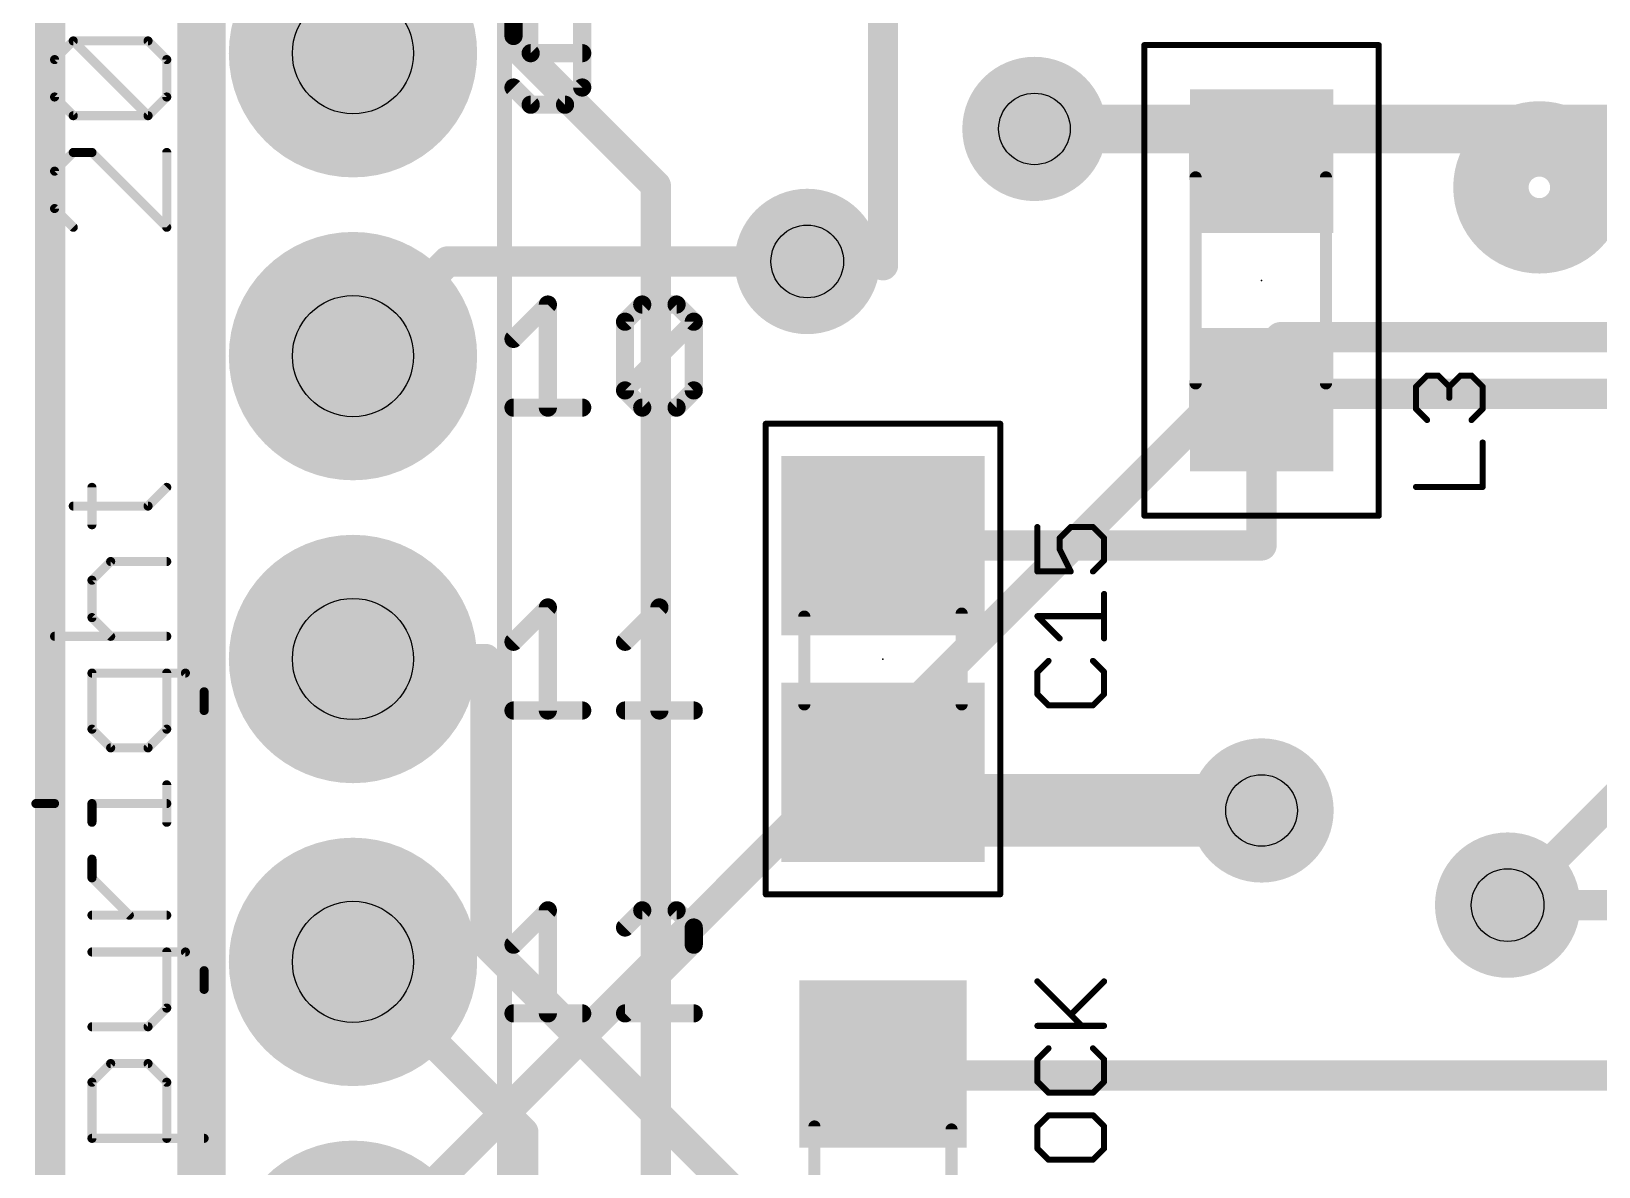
# Model space of a CAD drawing. Extents: x 2.04 to 4.26, y 0.99 to 3.41.
# Drawn here: x 2.094 to 2.611, y 1.832 to 2.207 of the extents above; entities that cross this region are included whole.
import ezdxf

# ---------------------------------------------------------------- set-up
doc = ezdxf.new("R2010")
doc.units = 0
for name, color, linetype in [('1', 14, 'CONTINUOUS'), ('15', 14, 'CONTINUOUS'), ('16', 174, 'CONTINUOUS'), ('17', 94, 'CONTINUOUS'), ('18', 94, 'CONTINUOUS'), ('2', 174, 'CONTINUOUS'), ('20', 178, 'CONTINUOUS'), ('21', 251, 'CONTINUOUS'), ('23', 178, 'CONTINUOUS'), ('25', 251, 'CONTINUOUS'), ('29', 251, 'CONTINUOUS'), ('30', 251, 'CONTINUOUS'), ('39', 14, 'CONTINUOUS'), ('44', 251, 'CONTINUOUS'), ('51', 251, 'CONTINUOUS')]:
    doc.layers.add(name, color=color, linetype=linetype)

# ---------------------------------------------------------------- blocks, each defined once
blk = doc.blocks.new('RECT')
blk.add_solid([(-0.5, -0.5), (0.5, -0.5), (-0.5, 0.5), (0.5, 0.5)])
blk = doc.blocks.new('ROUNDP')
at = {"const_width": 0.5}
blk.add_lwpolyline([(0, -0.25, 1), (0, 0.25, 1), (0, -0.25)], format="xyb", dxfattribs=at)
blk = doc.blocks.new('ROUNDV')
at = {"const_width": 0.5}
blk.add_lwpolyline([(0, -0.25, 1), (0, 0.25, 1), (0, -0.25)], format="xyb", dxfattribs=at)

msp = doc.modelspace()

# ---------------------------------------------------------------- linework, layer by layer
at = {"layer": '1'}
for points, const_width in [([(2.375, 2.35625), (2.375, 2.13)], 0.01), ([(2.25625, 2.24375), (2.25625, 2.2)], 0.01), ([(2.25625, 2.2), (2.3, 2.15625)], 0.01), ([(2.425, 2.175), (2.5, 2.175)], 0.016), ([(2.5, 2.175), (2.5, 2.16437)], 0.016), ([(2.3, 2.15625), (2.3, 1.7375)], 0.01), ([(2.37375, 2.13125), (2.35, 2.13125)], 0.01), ([(2.375, 2.13), (2.37375, 2.13125)], 0.01), ([(2.65, 2.0875), (2.5, 2.0875)], 0.01), ([(2.5, 2.0875), (2.5, 2.08563)], 0.01), ([(2.5, 2.08563), (2.5, 2.0375)], 0.01), ([(2.5, 2.0375), (2.375, 2.0375)], 0.01), ([(2.375, 2.0375), (2.375, 2.037402)], 0.01), ([(2.375, 1.962598), (2.375, 1.95)], 0.024), ([(2.375, 1.95), (2.5, 1.95)], 0.024), ([(2.58125, 1.91875), (2.65, 1.91875)], 0.01), ([(2.2, 1.9), (2.25625, 1.84375)], 0.01), ([(2.375, 1.8625), (2.375, 1.866339)], 0.01), ([(2.65, 1.8625), (2.375, 1.8625)], 0.01), ([(2.25625, 1.84375), (2.25625, 1.775)], 0.01)]:
    msp.add_lwpolyline(points, dxfattribs=dict(at, const_width=const_width))
for points, const_width in [([(2.258018, 2.201768, 1), (2.254482, 2.198232)], 0.005), ([(2.25375, 2.2, 1), (2.25875, 2.2)], 0.005), ([(2.425, 2.179, 1), (2.425, 2.171)], 0.008), ([(2.504, 2.175, 1), (2.496, 2.175)], 0.008), ([(2.5, 2.171, 1), (2.5, 2.179)], 0.008), ([(2.496, 2.16437, 1), (2.504, 2.16437)], 0.008), ([(2.3025, 2.15625, 1), (2.2975, 2.15625)], 0.005), ([(2.298232, 2.154482, 1), (2.301768, 2.158018)], 0.005), ([(2.35, 2.13375, 1), (2.35, 2.12875)], 0.005), ([(2.375518, 2.133018, 1), (2.371982, 2.129482)], 0.005), ([(2.3725, 2.13, 1), (2.3775, 2.13)], 0.005), ([(2.373232, 2.128232, 1), (2.376768, 2.131768)], 0.005), ([(2.37375, 2.12875, 1), (2.37375, 2.13375)], 0.005), ([(2.5, 2.09, 1), (2.5, 2.085)], 0.005), ([(2.5025, 2.0875, 1), (2.4975, 2.0875)], 0.005), ([(2.5025, 2.08563, 1), (2.4975, 2.08563)], 0.005), ([(2.4975, 2.08563, 1), (2.5025, 2.08563)], 0.005), ([(2.375, 2.04, 1), (2.375, 2.035)], 0.005), ([(2.3775, 2.0375, 1), (2.3725, 2.0375)], 0.005), ([(2.3725, 2.037402, 1), (2.3775, 2.037402)], 0.005), ([(2.4975, 2.0375, 1), (2.5025, 2.0375)], 0.005), ([(2.5, 2.035, 1), (2.5, 2.04)], 0.005), ([(2.381, 1.962598, 1), (2.369, 1.962598)], 0.012), ([(2.375, 1.956, 1), (2.375, 1.944)], 0.012), ([(2.5, 1.944, 1), (2.5, 1.956)], 0.012), ([(2.369, 1.95, 1), (2.381, 1.95)], 0.012), ([(2.58125, 1.92125, 1), (2.58125, 1.91625)], 0.005), ([(2.201768, 1.901768, 1), (2.198232, 1.898232)], 0.005), ([(2.3775, 1.866339, 1), (2.3725, 1.866339)], 0.005), ([(2.375, 1.865, 1), (2.375, 1.86)], 0.005), ([(2.3725, 1.8625, 1), (2.3775, 1.8625)], 0.005), ([(2.25875, 1.84375, 1), (2.25375, 1.84375)], 0.005), ([(2.254482, 1.841982, 1), (2.258018, 1.845518)], 0.005)]:
    msp.add_lwpolyline(points, format="xyb", dxfattribs=dict(at, const_width=const_width))
at = {"layer": '15'}
for points, const_width in [([(3.45, 2.175), (2.425, 2.175)], 0.016), ([(2.2, 2), (2.24375, 2)], 0.01), ([(2.24375, 2), (2.24375, 1.90625)], 0.01), ([(2.24375, 1.90625), (2.53125, 1.61875)], 0.01)]:
    msp.add_lwpolyline(points, dxfattribs=dict(at, const_width=const_width))
for points, const_width in [([(2.425, 2.179, 1), (2.425, 2.171)], 0.008), ([(2.2, 2.0025, 1), (2.2, 1.9975)], 0.005), ([(2.24625, 2, 1), (2.24125, 2)], 0.005), ([(2.24375, 1.9975, 1), (2.24375, 2.0025)], 0.005), ([(2.245518, 1.908018, 1), (2.241982, 1.904482)], 0.005), ([(2.24125, 1.90625, 1), (2.24625, 1.90625)], 0.005)]:
    msp.add_lwpolyline(points, format="xyb", dxfattribs=dict(at, const_width=const_width))
at = {"layer": '16', "const_width": 0.01}
for points in [[(2.2, 2.2), (2.2125, 2.2125)], [(2.23125, 2.13125), (2.2, 2.1)], [(2.35, 2.13125), (2.23125, 2.13125)], [(2.2, 1.8), (2.50625, 2.10625)], [(2.50625, 2.10625), (3.50625, 2.10625)], [(2.73125, 2.06875), (2.58125, 1.91875)]]:
    msp.add_lwpolyline(points, dxfattribs=at)
at = {"layer": '16', "const_width": 0.005}
for points in [[(2.198232, 2.201768, 1), (2.201768, 2.198232)], [(2.23125, 2.13375, 1), (2.23125, 2.12875)], [(2.233018, 2.129482, 1), (2.229482, 2.133018)], [(2.35, 2.12875, 1), (2.35, 2.13375)], [(2.50625, 2.10875, 1), (2.50625, 2.10375)], [(2.508018, 2.104482, 1), (2.504482, 2.108018)], [(2.198232, 2.101768, 1), (2.201768, 2.098232)], [(2.579482, 1.920518, 1), (2.583018, 1.916982)]]:
    msp.add_lwpolyline(points, format="xyb", dxfattribs=at)
at = {"layer": '2', "const_width": 0.016}
msp.add_lwpolyline([(2.15, 1.1), (2.15, 3.225)], dxfattribs=at)
at = {"layer": '20', "const_width": 0.005}
msp.add_lwpolyline([(2.1, 1.1), (2.1, 3.2)], dxfattribs=at)
at = {"layer": '21'}
for points, const_width in [([(2.253, 2.211358), (2.253, 2.205686)], 0.006), ([(2.275686, 2.188672), (2.275686, 2.211358)], 0.006), ([(2.101468, 2.197891), (2.10764, 2.204063)], 0.003), ([(2.10764, 2.204063), (2.132328, 2.204063)], 0.003), ([(2.132328, 2.179375), (2.10764, 2.204063)], 0.003), ([(2.132328, 2.204063), (2.1385, 2.197891)], 0.003), ([(2.253, 2.205686), (2.258672, 2.200015)], 0.006), ([(2.258672, 2.200015), (2.275686, 2.200015)], 0.006), ([(2.101468, 2.185547), (2.101468, 2.197891)], 0.003), ([(2.1385, 2.197891), (2.1385, 2.185547)], 0.003), ([(2.253, 2.188672), (2.258672, 2.183)], 0.006), ([(2.270015, 2.183), (2.275686, 2.188672)], 0.006), ([(2.10764, 2.179375), (2.101468, 2.185547)], 0.003), ([(2.1385, 2.185547), (2.132328, 2.179375)], 0.003), ([(2.258672, 2.183), (2.270015, 2.183)], 0.006), ([(2.132328, 2.179375), (2.10764, 2.179375)], 0.003), ([(2.10764, 2.167232), (2.101468, 2.16106)], 0.003), ([(2.113812, 2.167232), (2.10764, 2.167232)], 0.003), ([(2.1385, 2.142544), (2.113812, 2.167232)], 0.003), ([(2.1385, 2.167232), (2.1385, 2.142544)], 0.003), ([(2.101468, 2.16106), (2.101468, 2.148716)], 0.003), ([(2.101468, 2.148716), (2.10764, 2.142544)], 0.003), ([(2.253, 2.105686), (2.264343, 2.117029)], 0.006), ([(2.264343, 2.117029), (2.264343, 2.083)], 0.006), ([(2.289831, 2.111358), (2.295503, 2.117029)], 0.006), ([(2.295503, 2.117029), (2.306846, 2.117029)], 0.006), ([(2.306846, 2.117029), (2.312517, 2.111358)], 0.006), ([(2.289831, 2.088672), (2.289831, 2.111358)], 0.006), ([(2.289831, 2.088672), (2.312517, 2.111358)], 0.006), ([(2.312517, 2.111358), (2.312517, 2.088672)], 0.006), ([(2.295503, 2.083), (2.289831, 2.088672)], 0.006), ([(2.312517, 2.088672), (2.306846, 2.083)], 0.006), ([(2.253, 2.083), (2.275686, 2.083)], 0.006), ([(2.306846, 2.083), (2.295503, 2.083)], 0.006), ([(2.113812, 2.044327), (2.113812, 2.056671)], 0.003), ([(2.132328, 2.050499), (2.1385, 2.056671)], 0.003), ([(2.10764, 2.050499), (2.132328, 2.050499)], 0.003), ([(2.113812, 2.026011), (2.119984, 2.032183)], 0.003), ([(2.119984, 2.032183), (2.1385, 2.032183)], 0.003), ([(2.113812, 2.013667), (2.113812, 2.026011)], 0.003), ([(2.253, 2.005686), (2.264343, 2.017029)], 0.006), ([(2.264343, 2.017029), (2.264343, 1.983)], 0.006), ([(2.289831, 2.005686), (2.301174, 2.017029)], 0.006), ([(2.301174, 2.017029), (2.301174, 1.983)], 0.006), ([(2.119984, 2.007495), (2.113812, 2.013667)], 0.003), ([(2.101468, 2.007495), (2.1385, 2.007495)], 0.003), ([(2.144672, 1.995352), (2.113812, 1.995352)], 0.003), ([(2.113812, 1.995352), (2.113812, 1.976836)], 0.003), ([(2.1385, 1.976836), (2.1385, 1.995352)], 0.003), ([(2.150844, 1.98918), (2.144672, 1.995352)], 0.003), ([(2.150844, 1.983008), (2.150844, 1.98918)], 0.003), ([(2.253, 1.983), (2.275686, 1.983)], 0.006), ([(2.289831, 1.983), (2.312517, 1.983)], 0.006), ([(2.113812, 1.976836), (2.119984, 1.970664)], 0.003), ([(2.132328, 1.970664), (2.1385, 1.976836)], 0.003), ([(2.119984, 1.970664), (2.132328, 1.970664)], 0.003), ([(2.1385, 1.94611), (2.1385, 1.958454)], 0.003), ([(2.095297, 1.952282), (2.101468, 1.952282)], 0.003), ([(2.113812, 1.94611), (2.113812, 1.952282)], 0.003), ([(2.113812, 1.952282), (2.1385, 1.952282)], 0.003), ([(2.113812, 1.927761), (2.113812, 1.933933)], 0.003), ([(2.126156, 1.915417), (2.113812, 1.927761)], 0.003), ([(2.253, 1.905686), (2.264343, 1.917029)], 0.006), ([(2.264343, 1.917029), (2.264343, 1.883)], 0.006), ([(2.295503, 1.917029), (2.289831, 1.911358)], 0.006), ([(2.306846, 1.917029), (2.295503, 1.917029)], 0.006), ([(2.312517, 1.911358), (2.306846, 1.917029)], 0.006), ([(2.1385, 1.915417), (2.113812, 1.915417)], 0.003), ([(2.312517, 1.905686), (2.312517, 1.911358)], 0.006), ([(2.113812, 1.903273), (2.144672, 1.903273)], 0.003), ([(2.1385, 1.884757), (2.1385, 1.903273)], 0.003), ([(2.144672, 1.903273), (2.150844, 1.897101)], 0.003), ([(2.289831, 1.883), (2.312517, 1.905686)], 0.006), ([(2.150844, 1.897101), (2.150844, 1.890929)], 0.003), ([(2.132328, 1.878586), (2.1385, 1.884757)], 0.003), ([(2.253, 1.883), (2.275686, 1.883)], 0.006), ([(2.312517, 1.883), (2.289831, 1.883)], 0.006), ([(2.113812, 1.878586), (2.132328, 1.878586)], 0.003), ([(2.113812, 1.86027), (2.119984, 1.866442)], 0.003), ([(2.119984, 1.866442), (2.132328, 1.866442)], 0.003), ([(2.132328, 1.866442), (2.1385, 1.86027)], 0.003), ([(2.113812, 1.841754), (2.113812, 1.86027)], 0.003), ([(2.1385, 1.86027), (2.1385, 1.841754)], 0.003), ([(2.150844, 1.841754), (2.113812, 1.841754)], 0.003)]:
    msp.add_lwpolyline(points, dxfattribs=dict(at, const_width=const_width))
for points, const_width in [([(2.108171, 2.204594, 1), (2.10711, 2.203533)], 0.0015), ([(2.10764, 2.204813, 1), (2.10764, 2.203313)], 0.0015), ([(2.108171, 2.203533, 1), (2.10711, 2.204594)], 0.0015), ([(2.132858, 2.204594, 1), (2.131798, 2.203533)], 0.0015), ([(2.132328, 2.203313, 1), (2.132328, 2.204813)], 0.0015), ([(2.254061, 2.206747, 1), (2.251939, 2.204625)], 0.003), ([(2.2515, 2.205686, 1), (2.2545, 2.205686)], 0.003), ([(2.258672, 2.201515, 1), (2.258672, 2.198515)], 0.003), ([(2.257611, 2.198954, 1), (2.259732, 2.201075)], 0.003), ([(2.275686, 2.198515, 1), (2.275686, 2.201515)], 0.003), ([(2.102218, 2.197891, 1), (2.100718, 2.197891)], 0.0015), ([(2.100938, 2.198422, 1), (2.101999, 2.197361)], 0.0015), ([(2.13925, 2.197891, 1), (2.13775, 2.197891)], 0.0015), ([(2.13797, 2.197361, 1), (2.13903, 2.198422)], 0.0015), ([(2.254061, 2.189732, 1), (2.251939, 2.187611)], 0.003), ([(2.274186, 2.188672, 1), (2.277186, 2.188672)], 0.003), ([(2.276747, 2.187611, 1), (2.274625, 2.189732)], 0.003), ([(2.101999, 2.186078, 1), (2.100938, 2.185017)], 0.0015), ([(2.100718, 2.185547, 1), (2.102218, 2.185547)], 0.0015), ([(2.13775, 2.185547, 1), (2.13925, 2.185547)], 0.0015), ([(2.13903, 2.185017, 1), (2.13797, 2.186078)], 0.0015), ([(2.258672, 2.1845, 1), (2.258672, 2.1815)], 0.003), ([(2.257611, 2.181939, 1), (2.259732, 2.184061)], 0.003), ([(2.268954, 2.184061, 1), (2.271075, 2.181939)], 0.003), ([(2.270015, 2.1815, 1), (2.270015, 2.1845)], 0.003), ([(2.591732, 2.14326, 1), (2.591732, 2.168157, 1), (2.591732, 2.14326)], 0.032), ([(2.10764, 2.180125, 1), (2.10764, 2.178625)], 0.0015), ([(2.10711, 2.178845, 1), (2.108171, 2.179906)], 0.0015), ([(2.131798, 2.179906, 1), (2.132858, 2.178845)], 0.0015), ([(2.131798, 2.178845, 1), (2.132858, 2.179906)], 0.0015), ([(2.132328, 2.178625, 1), (2.132328, 2.180125)], 0.0015), ([(2.10764, 2.167982, 1), (2.10764, 2.166482)], 0.0015), ([(2.108171, 2.166701, 1), (2.10711, 2.167762)], 0.0015), ([(2.114343, 2.167762, 1), (2.113282, 2.166701)], 0.0015), ([(2.113812, 2.166482, 1), (2.113812, 2.167982)], 0.0015), ([(2.13925, 2.167232, 1), (2.13775, 2.167232)], 0.0015), ([(2.102218, 2.16106, 1), (2.100718, 2.16106)], 0.0015), ([(2.100938, 2.16159, 1), (2.101999, 2.160529)], 0.0015), ([(2.100718, 2.148716, 1), (2.102218, 2.148716)], 0.0015), ([(2.101999, 2.149246, 1), (2.100938, 2.148186)], 0.0015), ([(2.10711, 2.142014, 1), (2.108171, 2.143074)], 0.0015), ([(2.13775, 2.142544, 1), (2.13925, 2.142544)], 0.0015), ([(2.13797, 2.142014, 1), (2.13903, 2.143074)], 0.0015), ([(2.265843, 2.117029, 1), (2.262843, 2.117029)], 0.003), ([(2.265404, 2.115968, 1), (2.263282, 2.11809)], 0.003), ([(2.295503, 2.118529, 1), (2.295503, 2.115529)], 0.003), ([(2.296564, 2.115968, 1), (2.294442, 2.11809)], 0.003), ([(2.307907, 2.11809, 1), (2.305785, 2.115968)], 0.003), ([(2.306846, 2.115529, 1), (2.306846, 2.118529)], 0.003), ([(2.291331, 2.111358, 1), (2.288331, 2.111358)], 0.003), ([(2.288771, 2.112418, 1), (2.290892, 2.110297)], 0.003), ([(2.314017, 2.111358, 1), (2.311017, 2.111358)], 0.003), ([(2.313578, 2.110297, 1), (2.311457, 2.112418)], 0.003), ([(2.311457, 2.110297, 1), (2.313578, 2.112418)], 0.003), ([(2.251939, 2.106747, 1), (2.254061, 2.104625)], 0.003), ([(2.290892, 2.089732, 1), (2.288771, 2.087611)], 0.003), ([(2.288771, 2.089732, 1), (2.290892, 2.087611)], 0.003), ([(2.313578, 2.087611, 1), (2.311457, 2.089732)], 0.003), ([(2.253, 2.0845, 1), (2.253, 2.0815)], 0.003), ([(2.275686, 2.0815, 1), (2.275686, 2.0845)], 0.003), ([(2.288331, 2.088672, 1), (2.291331, 2.088672)], 0.003), ([(2.295503, 2.0845, 1), (2.295503, 2.0815)], 0.003), ([(2.294442, 2.081939, 1), (2.296564, 2.084061)], 0.003), ([(2.305785, 2.084061, 1), (2.307907, 2.081939)], 0.003), ([(2.306846, 2.0815, 1), (2.306846, 2.0845)], 0.003), ([(2.311017, 2.088672, 1), (2.314017, 2.088672)], 0.003), ([(2.262843, 2.083, 1), (2.265843, 2.083)], 0.003), ([(2.114562, 2.056671, 1), (2.113062, 2.056671)], 0.0015), ([(2.13903, 2.05614, 1), (2.13797, 2.057201)], 0.0015), ([(2.10764, 2.051249, 1), (2.10764, 2.049749)], 0.0015), ([(2.131798, 2.051029, 1), (2.132858, 2.049968)], 0.0015), ([(2.132328, 2.049749, 1), (2.132328, 2.051249)], 0.0015), ([(2.113062, 2.044327, 1), (2.114562, 2.044327)], 0.0015), ([(2.119984, 2.032933, 1), (2.119984, 2.031433)], 0.0015), ([(2.120515, 2.031653, 1), (2.119454, 2.032714)], 0.0015), ([(2.1385, 2.031433, 1), (2.1385, 2.032933)], 0.0015), ([(2.114562, 2.026011, 1), (2.113062, 2.026011)], 0.0015), ([(2.113282, 2.026542, 1), (2.114343, 2.025481)], 0.0015), ([(2.265843, 2.017029, 1), (2.262843, 2.017029)], 0.003), ([(2.265404, 2.015968, 1), (2.263282, 2.01809)], 0.003), ([(2.302674, 2.017029, 1), (2.299674, 2.017029)], 0.003), ([(2.302235, 2.015968, 1), (2.300114, 2.01809)], 0.003), ([(2.114343, 2.014198, 1), (2.113282, 2.013137)], 0.0015), ([(2.113062, 2.013667, 1), (2.114562, 2.013667)], 0.0015), ([(2.101468, 2.008245, 1), (2.101468, 2.006745)], 0.0015), ([(2.119454, 2.006965, 1), (2.120515, 2.008026)], 0.0015), ([(2.1385, 2.006745, 1), (2.1385, 2.008245)], 0.0015), ([(2.251939, 2.006747, 1), (2.254061, 2.004625)], 0.003), ([(2.288771, 2.006747, 1), (2.290892, 2.004625)], 0.003), ([(2.113812, 1.996102, 1), (2.113812, 1.994602)], 0.0015), ([(2.114562, 1.995352, 1), (2.113062, 1.995352)], 0.0015), ([(2.13925, 1.995352, 1), (2.13775, 1.995352)], 0.0015), ([(2.145202, 1.995882, 1), (2.144142, 1.994821)], 0.0015), ([(2.144672, 1.994602, 1), (2.144672, 1.996102)], 0.0015), ([(2.151594, 1.98918, 1), (2.150094, 1.98918)], 0.0015), ([(2.150314, 1.988649, 1), (2.151374, 1.98971)], 0.0015), ([(2.150094, 1.983008, 1), (2.151594, 1.983008)], 0.0015), ([(2.253, 1.9845, 1), (2.253, 1.9815)], 0.003), ([(2.262843, 1.983, 1), (2.265843, 1.983)], 0.003), ([(2.275686, 1.9815, 1), (2.275686, 1.9845)], 0.003), ([(2.289831, 1.9845, 1), (2.289831, 1.9815)], 0.003), ([(2.299674, 1.983, 1), (2.302674, 1.983)], 0.003), ([(2.312517, 1.9815, 1), (2.312517, 1.9845)], 0.003), ([(2.113062, 1.976836, 1), (2.114562, 1.976836)], 0.0015), ([(2.114343, 1.977366, 1), (2.113282, 1.976306)], 0.0015), ([(2.13775, 1.976836, 1), (2.13925, 1.976836)], 0.0015), ([(2.13903, 1.976306, 1), (2.13797, 1.977366)], 0.0015), ([(2.119984, 1.971414, 1), (2.119984, 1.969914)], 0.0015), ([(2.119454, 1.970134, 1), (2.120515, 1.971194)], 0.0015), ([(2.131798, 1.971194, 1), (2.132858, 1.970134)], 0.0015), ([(2.132328, 1.969914, 1), (2.132328, 1.971414)], 0.0015), ([(2.13925, 1.958454, 1), (2.13775, 1.958454)], 0.0015), ([(2.095297, 1.953032, 1), (2.095297, 1.951532)], 0.0015), ([(2.101468, 1.951532, 1), (2.101468, 1.953032)], 0.0015), ([(2.114562, 1.952282, 1), (2.113062, 1.952282)], 0.0015), ([(2.113812, 1.953032, 1), (2.113812, 1.951532)], 0.0015), ([(2.1385, 1.951532, 1), (2.1385, 1.953032)], 0.0015), ([(2.113062, 1.94611, 1), (2.114562, 1.94611)], 0.0015), ([(2.13775, 1.94611, 1), (2.13925, 1.94611)], 0.0015), ([(2.114562, 1.933933, 1), (2.113062, 1.933933)], 0.0015), ([(2.114343, 1.928291, 1), (2.113282, 1.92723)], 0.0015), ([(2.113062, 1.927761, 1), (2.114562, 1.927761)], 0.0015), ([(2.265843, 1.917029, 1), (2.262843, 1.917029)], 0.003), ([(2.265404, 1.915968, 1), (2.263282, 1.91809)], 0.003), ([(2.295503, 1.918529, 1), (2.295503, 1.915529)], 0.003), ([(2.296564, 1.915968, 1), (2.294442, 1.91809)], 0.003), ([(2.307907, 1.91809, 1), (2.305785, 1.915968)], 0.003), ([(2.306846, 1.915529, 1), (2.306846, 1.918529)], 0.003), ([(2.113812, 1.916167, 1), (2.113812, 1.914667)], 0.0015), ([(2.125626, 1.914887, 1), (2.126686, 1.915947)], 0.0015), ([(2.1385, 1.914667, 1), (2.1385, 1.916167)], 0.0015), ([(2.288771, 1.912418, 1), (2.290892, 1.910297)], 0.003), ([(2.314017, 1.911358, 1), (2.311017, 1.911358)], 0.003), ([(2.311457, 1.910297, 1), (2.313578, 1.912418)], 0.003), ([(2.113812, 1.904023, 1), (2.113812, 1.902523)], 0.0015), ([(2.13925, 1.903273, 1), (2.13775, 1.903273)], 0.0015), ([(2.145202, 1.903804, 1), (2.144142, 1.902743)], 0.0015), ([(2.144672, 1.902523, 1), (2.144672, 1.904023)], 0.0015), ([(2.251939, 1.906747, 1), (2.254061, 1.904625)], 0.003), ([(2.311017, 1.905686, 1), (2.314017, 1.905686)], 0.003), ([(2.313578, 1.904625, 1), (2.311457, 1.906747)], 0.003), ([(2.151594, 1.897101, 1), (2.150094, 1.897101)], 0.0015), ([(2.150314, 1.896571, 1), (2.151374, 1.897632)], 0.0015), ([(2.150094, 1.890929, 1), (2.151594, 1.890929)], 0.0015), ([(2.13775, 1.884757, 1), (2.13925, 1.884757)], 0.0015), ([(2.13903, 1.884227, 1), (2.13797, 1.885288)], 0.0015), ([(2.253, 1.8845, 1), (2.253, 1.8815)], 0.003), ([(2.262843, 1.883, 1), (2.265843, 1.883)], 0.003), ([(2.275686, 1.8815, 1), (2.275686, 1.8845)], 0.003), ([(2.289831, 1.8845, 1), (2.289831, 1.8815)], 0.003), ([(2.288771, 1.884061, 1), (2.290892, 1.881939)], 0.003), ([(2.312517, 1.8815, 1), (2.312517, 1.8845)], 0.003), ([(2.113812, 1.879336, 1), (2.113812, 1.877836)], 0.0015), ([(2.131798, 1.879116, 1), (2.132858, 1.878055)], 0.0015), ([(2.132328, 1.877836, 1), (2.132328, 1.879336)], 0.0015), ([(2.119984, 1.867192, 1), (2.119984, 1.865692)], 0.0015), ([(2.120515, 1.865911, 1), (2.119454, 1.866972)], 0.0015), ([(2.132858, 1.866972, 1), (2.131798, 1.865911)], 0.0015), ([(2.132328, 1.865692, 1), (2.132328, 1.867192)], 0.0015), ([(2.114562, 1.86027, 1), (2.113062, 1.86027)], 0.0015), ([(2.113282, 1.8608, 1), (2.114343, 1.859739)], 0.0015), ([(2.13925, 1.86027, 1), (2.13775, 1.86027)], 0.0015), ([(2.13797, 1.859739, 1), (2.13903, 1.8608)], 0.0015), ([(2.113812, 1.842504, 1), (2.113812, 1.841004)], 0.0015), ([(2.113062, 1.841754, 1), (2.114562, 1.841754)], 0.0015), ([(2.13775, 1.841754, 1), (2.13925, 1.841754)], 0.0015), ([(2.150844, 1.841004, 1), (2.150844, 1.842504)], 0.0015)]:
    msp.add_lwpolyline(points, format="xyb", dxfattribs=dict(at, const_width=const_width))
at = {"layer": '23'}
for p in [(2.5, 2.125), (2.375, 2)]:
    msp.add_point(p, dxfattribs=at)
at = {"layer": '25', "const_width": 0.002}
for points in [[(2.550981, 2.08991), (2.554651, 2.09358)], [(2.550981, 2.082571), (2.550981, 2.08991)], [(2.554651, 2.09358), (2.558321, 2.09358)], [(2.558321, 2.09358), (2.561991, 2.08991)], [(2.561991, 2.08991), (2.56566, 2.09358)], [(2.561991, 2.08991), (2.561991, 2.086241)], [(2.56566, 2.09358), (2.56933, 2.09358)], [(2.56933, 2.09358), (2.573, 2.08991)], [(2.573, 2.08991), (2.573, 2.082571)], [(2.554651, 2.078901), (2.550981, 2.082571)], [(2.573, 2.082571), (2.56933, 2.078901)], [(2.573, 2.056802), (2.573, 2.071481)], [(2.550981, 2.056802), (2.573, 2.056802)], [(2.425981, 2.04358), (2.425981, 2.028901)], [(2.433321, 2.03991), (2.436991, 2.04358)], [(2.436991, 2.04358), (2.44433, 2.04358)], [(2.44433, 2.04358), (2.448, 2.03991)], [(2.433321, 2.036241), (2.433321, 2.03991)], [(2.448, 2.03991), (2.448, 2.032571)], [(2.436991, 2.028901), (2.433321, 2.036241)], [(2.425981, 2.028901), (2.436991, 2.028901)], [(2.448, 2.032571), (2.44433, 2.028901)], [(2.448, 2.006802), (2.448, 2.021481)], [(2.433321, 2.006802), (2.425981, 2.014142)], [(2.425981, 2.014142), (2.448, 2.014142)], [(2.429651, 1.999383), (2.425981, 1.995713)], [(2.448, 1.995713), (2.44433, 1.999383)], [(2.425981, 1.995713), (2.425981, 1.988373)], [(2.448, 1.988373), (2.448, 1.995713)], [(2.425981, 1.988373), (2.429651, 1.984703)], [(2.44433, 1.984703), (2.448, 1.988373)], [(2.429651, 1.984703), (2.44433, 1.984703)], [(2.44066, 1.878901), (2.425981, 1.89358)], [(2.436991, 1.88257), (2.448, 1.89358)], [(2.425981, 1.878901), (2.448, 1.878901)], [(2.429651, 1.871481), (2.425981, 1.867811)], [(2.425981, 1.867811), (2.425981, 1.860472)], [(2.448, 1.867811), (2.44433, 1.871481)], [(2.448, 1.860472), (2.448, 1.867811)], [(2.425981, 1.860472), (2.429651, 1.856802)], [(2.44433, 1.856802), (2.448, 1.860472)], [(2.429651, 1.856802), (2.44433, 1.856802)], [(2.429651, 1.849382), (2.425981, 1.845712)], [(2.44433, 1.849382), (2.429651, 1.849382)], [(2.448, 1.845712), (2.44433, 1.849382)], [(2.425981, 1.845712), (2.425981, 1.838373)], [(2.448, 1.838373), (2.448, 1.845712)], [(2.425981, 1.838373), (2.429651, 1.834703)], [(2.44433, 1.834703), (2.448, 1.838373)], [(2.429651, 1.834703), (2.44433, 1.834703)]]:
    msp.add_lwpolyline(points, dxfattribs=at)
at = {"layer": '25', "const_width": 0.001}
for points in [[(2.551481, 2.08991, 1), (2.550481, 2.08991)], [(2.550628, 2.090264, 1), (2.551335, 2.089557)], [(2.554651, 2.09408, 1), (2.554651, 2.09308)], [(2.555005, 2.093227, 1), (2.554298, 2.093934)], [(2.558674, 2.093934, 1), (2.557967, 2.093227)], [(2.558321, 2.09308, 1), (2.558321, 2.09408)], [(2.562491, 2.08991, 1), (2.561491, 2.08991)], [(2.561637, 2.090264, 1), (2.562344, 2.089557)], [(2.561637, 2.089557, 1), (2.562344, 2.090264)], [(2.56566, 2.09408, 1), (2.56566, 2.09308)], [(2.566014, 2.093227, 1), (2.565307, 2.093934)], [(2.569684, 2.093934, 1), (2.568977, 2.093227)], [(2.56933, 2.09308, 1), (2.56933, 2.09408)], [(2.5735, 2.08991, 1), (2.5725, 2.08991)], [(2.572646, 2.089557, 1), (2.573354, 2.090264)], [(2.561491, 2.086241, 1), (2.562491, 2.086241)], [(2.550481, 2.082571, 1), (2.551481, 2.082571)], [(2.551335, 2.082924, 1), (2.550628, 2.082217)], [(2.5725, 2.082571, 1), (2.5735, 2.082571)], [(2.573354, 2.082217, 1), (2.572646, 2.082924)], [(2.554298, 2.078548, 1), (2.555005, 2.079255)], [(2.568977, 2.079255, 1), (2.569684, 2.078548)], [(2.5735, 2.071481, 1), (2.5725, 2.071481)], [(2.550981, 2.057302, 1), (2.550981, 2.056302)], [(2.5725, 2.056802, 1), (2.5735, 2.056802)], [(2.573, 2.056302, 1), (2.573, 2.057302)], [(2.426481, 2.04358, 1), (2.425481, 2.04358)], [(2.436991, 2.04408, 1), (2.436991, 2.04308)], [(2.437344, 2.043227, 1), (2.436637, 2.043934)], [(2.444684, 2.043934, 1), (2.443977, 2.043227)], [(2.44433, 2.04308, 1), (2.44433, 2.04408)], [(2.433821, 2.03991, 1), (2.432821, 2.03991)], [(2.432967, 2.040264, 1), (2.433674, 2.039557)], [(2.4485, 2.03991, 1), (2.4475, 2.03991)], [(2.447646, 2.039557, 1), (2.448354, 2.040264)], [(2.433768, 2.036464, 1), (2.432874, 2.036017)], [(2.432821, 2.036241, 1), (2.433821, 2.036241)], [(2.425981, 2.029401, 1), (2.425981, 2.028401)], [(2.425481, 2.028901, 1), (2.426481, 2.028901)], [(2.436543, 2.028677, 1), (2.437438, 2.029125)], [(2.436991, 2.028401, 1), (2.436991, 2.029401)], [(2.443977, 2.029255, 1), (2.444684, 2.028547)], [(2.4475, 2.032571, 1), (2.4485, 2.032571)], [(2.448354, 2.032217, 1), (2.447646, 2.032924)], [(2.4485, 2.021481, 1), (2.4475, 2.021481)], [(2.425981, 2.014642, 1), (2.425981, 2.013642)], [(2.426335, 2.014495, 1), (2.425628, 2.013788)], [(2.448, 2.013642, 1), (2.448, 2.014642)], [(2.432967, 2.006449, 1), (2.433674, 2.007156)], [(2.4475, 2.006802, 1), (2.4485, 2.006802)], [(2.430005, 1.999029, 1), (2.429298, 1.999736)], [(2.444684, 1.999736, 1), (2.443977, 1.999029)], [(2.426481, 1.995713, 1), (2.425481, 1.995713)], [(2.425628, 1.996066, 1), (2.426335, 1.995359)], [(2.4485, 1.995713, 1), (2.4475, 1.995713)], [(2.447646, 1.995359, 1), (2.448354, 1.996066)], [(2.425481, 1.988373, 1), (2.426481, 1.988373)], [(2.426335, 1.988727, 1), (2.425628, 1.98802)], [(2.4475, 1.988373, 1), (2.4485, 1.988373)], [(2.448354, 1.98802, 1), (2.447646, 1.988727)], [(2.429651, 1.985203, 1), (2.429651, 1.984203)], [(2.429298, 1.98435, 1), (2.430005, 1.985057)], [(2.443977, 1.985057, 1), (2.444684, 1.98435)], [(2.44433, 1.984203, 1), (2.44433, 1.985203)], [(2.426335, 1.893933, 1), (2.425628, 1.893226)], [(2.448354, 1.893226, 1), (2.447646, 1.893933)], [(2.425981, 1.879401, 1), (2.425981, 1.878401)], [(2.436637, 1.882924, 1), (2.437344, 1.882217)], [(2.440307, 1.878547, 1), (2.441014, 1.879254)], [(2.448, 1.878401, 1), (2.448, 1.879401)], [(2.426481, 1.867811, 1), (2.425481, 1.867811)], [(2.425628, 1.868165, 1), (2.426335, 1.867458)], [(2.430005, 1.871127, 1), (2.429298, 1.871834)], [(2.444684, 1.871834, 1), (2.443977, 1.871127)], [(2.4485, 1.867811, 1), (2.4475, 1.867811)], [(2.447646, 1.867458, 1), (2.448354, 1.868165)], [(2.425481, 1.860472, 1), (2.426481, 1.860472)], [(2.426335, 1.860825, 1), (2.425628, 1.860118)], [(2.4475, 1.860472, 1), (2.4485, 1.860472)], [(2.448354, 1.860118, 1), (2.447646, 1.860825)], [(2.429651, 1.857302, 1), (2.429651, 1.856302)], [(2.429298, 1.856448, 1), (2.430005, 1.857155)], [(2.443977, 1.857155, 1), (2.444684, 1.856448)], [(2.44433, 1.856302, 1), (2.44433, 1.857302)], [(2.429651, 1.849882, 1), (2.429651, 1.848882)], [(2.430005, 1.849029, 1), (2.429298, 1.849736)], [(2.444684, 1.849736, 1), (2.443977, 1.849029)], [(2.44433, 1.848882, 1), (2.44433, 1.849882)], [(2.426481, 1.845712, 1), (2.425481, 1.845712)], [(2.425628, 1.846066, 1), (2.426335, 1.845359)], [(2.4485, 1.845712, 1), (2.4475, 1.845712)], [(2.447646, 1.845359, 1), (2.448354, 1.846066)], [(2.425481, 1.838373, 1), (2.426481, 1.838373)], [(2.426335, 1.838726, 1), (2.425628, 1.838019)], [(2.4475, 1.838373, 1), (2.4485, 1.838373)], [(2.448354, 1.838019, 1), (2.447646, 1.838726)], [(2.429651, 1.835203, 1), (2.429651, 1.834203)], [(2.429298, 1.834349, 1), (2.430005, 1.835057)], [(2.443977, 1.835057, 1), (2.444684, 1.834349)], [(2.44433, 1.834203, 1), (2.44433, 1.835203)]]:
    msp.add_lwpolyline(points, format="xyb", dxfattribs=at)
at = {"layer": '39', "const_width": 0.002}
for points in [[(2.461299, 2.047323), (2.461299, 2.202677)], [(2.461299, 2.202677), (2.538701, 2.202677)], [(2.538701, 2.202677), (2.538701, 2.047323)], [(2.336299, 1.922323), (2.336299, 2.077677)], [(2.336299, 2.077677), (2.413701, 2.077677)], [(2.413701, 2.077677), (2.413701, 1.922323)], [(2.538701, 2.047323), (2.461299, 2.047323)], [(2.413701, 1.922323), (2.336299, 1.922323)]]:
    msp.add_lwpolyline(points, dxfattribs=at)
at = {"layer": '39', "const_width": 0.001}
for points in [[(2.461799, 2.202677, 1), (2.460799, 2.202677)], [(2.461299, 2.203177, 1), (2.461299, 2.202177)], [(2.539201, 2.202677, 1), (2.538201, 2.202677)], [(2.538701, 2.202177, 1), (2.538701, 2.203177)], [(2.336799, 2.077677, 1), (2.335799, 2.077677)], [(2.336299, 2.078177, 1), (2.336299, 2.077177)], [(2.414201, 2.077677, 1), (2.413201, 2.077677)], [(2.413701, 2.077177, 1), (2.413701, 2.078177)], [(2.461299, 2.047823, 1), (2.461299, 2.046823)], [(2.460799, 2.047323, 1), (2.461799, 2.047323)], [(2.538201, 2.047323, 1), (2.539201, 2.047323)], [(2.538701, 2.046823, 1), (2.538701, 2.047823)], [(2.336299, 1.922823, 1), (2.336299, 1.921823)], [(2.335799, 1.922323, 1), (2.336799, 1.922323)], [(2.413201, 1.922323, 1), (2.414201, 1.922323)], [(2.413701, 1.921823, 1), (2.413701, 1.922823)]]:
    msp.add_lwpolyline(points, format="xyb", dxfattribs=at)
at = {"layer": '44'}
for centre, radius in [((2.2, 2.2), 0.02), ((2.425, 2.175), 0.011811), ((2.35, 2.13125), 0.012), ((2.2, 2.1), 0.02), ((2.2, 2), 0.02), ((2.5, 1.95), 0.011811), ((2.58125, 1.91875), 0.012), ((2.2, 1.9), 0.02)]:
    msp.add_circle(centre, radius, dxfattribs=at)
at = {"layer": '51'}
for points, const_width in [([(2.1, 3.2), (2.1, 1.1)], 0.01), ([(2.15, 1.35), (2.15, 2.35)], 0.005), ([(2.25, 2.35), (2.25, 1.35)], 0.005), ([(2.478228, 2.159016), (2.478228, 2.090984)], 0.004), ([(2.52126, 2.159016), (2.52126, 2.090984)], 0.004), ([(2.349016, 2.014016), (2.349016, 1.985)], 0.004), ([(2.400984, 2.015), (2.400984, 1.985)], 0.004), ([(2.352362, 1.804331), (2.352362, 1.845669)], 0.004), ([(2.397638, 1.844685), (2.397638, 1.788583)], 0.004)]:
    msp.add_lwpolyline(points, dxfattribs=dict(at, const_width=const_width))
for points, const_width in [([(2.479228, 2.159016, 1), (2.477228, 2.159016)], 0.002), ([(2.52226, 2.159016, 1), (2.52026, 2.159016)], 0.002), ([(2.477228, 2.090984, 1), (2.479228, 2.090984)], 0.002), ([(2.52026, 2.090984, 1), (2.52226, 2.090984)], 0.002), ([(2.350016, 2.014016, 1), (2.348016, 2.014016)], 0.002), ([(2.401984, 2.015, 1), (2.399984, 2.015)], 0.002), ([(2.348016, 1.985, 1), (2.350016, 1.985)], 0.002), ([(2.399984, 1.985, 1), (2.401984, 1.985)], 0.002), ([(2.36122, 1.86437, 1), (2.38878, 1.86437)], 0.004), ([(2.353362, 1.845669, 1), (2.351362, 1.845669)], 0.002), ([(2.398638, 1.844685, 1), (2.396638, 1.844685)], 0.002)]:
    msp.add_lwpolyline(points, format="xyb", dxfattribs=dict(at, const_width=const_width))

# ---------------------------------------------------------------- block references
at = {"layer": '1'}
for p, xscale, yscale, rotation in [((2.5, 2.16437), 0.03937, 0.03937, 270), ((2.5, 2.08563), 0.03937, 0.03937, 270), ((2.375, 2.037402), 0.051181, 0.059055, 270), ((2.375, 1.962598), 0.051181, 0.059055, 270), ((2.375, 1.866339), 0.047244, 0.047244, 180)]:
    msp.add_blockref('RECT', p, dxfattribs=dict(at, xscale=xscale, yscale=yscale, rotation=rotation))
at = {"layer": '17', "rotation": 90}
for p, xscale, yscale in [((2.2, 2.2), 0.074, 0.074), ((2.2, 2.2), 0.074, 0.074), ((2.2, 2.2), 0.06, 0.06), ((2.2, 2.2), 0.06, 0.06), ((2.2, 2.1), 0.074, 0.074), ((2.2, 2.1), 0.074, 0.074), ((2.2, 2.1), 0.06, 0.06), ((2.2, 2.1), 0.06, 0.06), ((2.2, 2), 0.074, 0.074), ((2.2, 2), 0.074, 0.074), ((2.2, 2), 0.06, 0.06), ((2.2, 2), 0.06, 0.06), ((2.2, 1.9), 0.074, 0.074), ((2.2, 1.9), 0.074, 0.074), ((2.2, 1.9), 0.06, 0.06), ((2.2, 1.9), 0.06, 0.06), ((2.2, 1.8), 0.074, 0.074), ((2.2, 1.8), 0.074, 0.074)]:
    msp.add_blockref('ROUNDP', p, dxfattribs=dict(at, xscale=xscale, yscale=yscale))
at = {"layer": '18'}
for p, xscale, yscale in [((2.425, 2.175), 0.039622, 0.039622), ((2.425, 2.175), 0.039622, 0.039622), ((2.425, 2.175), 0.039622, 0.039622), ((2.425, 2.175), 0.039622, 0.039622), ((2.35, 2.13125), 0.04, 0.04), ((2.35, 2.13125), 0.04, 0.04), ((2.35, 2.13125), 0.04, 0.04), ((2.35, 2.13125), 0.04, 0.04), ((2.5, 1.95), 0.039622, 0.039622), ((2.5, 1.95), 0.039622, 0.039622), ((2.5, 1.95), 0.039622, 0.039622), ((2.5, 1.95), 0.039622, 0.039622), ((2.58125, 1.91875), 0.04, 0.04), ((2.58125, 1.91875), 0.04, 0.04), ((2.58125, 1.91875), 0.04, 0.04), ((2.58125, 1.91875), 0.04, 0.04)]:
    msp.add_blockref('ROUNDV', p, dxfattribs=dict(at, xscale=xscale, yscale=yscale))
at = {"layer": '29'}
for name, p, xscale, yscale, rotation in [('ROUNDP', (2.2, 2.2), 0.082, 0.082, 90), ('RECT', (2.5, 2.16437), 0.04737, 0.04737, 270), ('ROUNDP', (2.2, 2.1), 0.082, 0.082, 90), ('RECT', (2.5, 2.08563), 0.04737, 0.04737, 270), ('RECT', (2.375, 2.037402), 0.059181, 0.067055, 270), ('ROUNDP', (2.2, 2), 0.082, 0.082, 90), ('RECT', (2.375, 1.962598), 0.059181, 0.067055, 270), ('ROUNDP', (2.2, 1.9), 0.082, 0.082, 90), ('RECT', (2.375, 1.866339), 0.055244, 0.055244, 180), ('ROUNDP', (2.2, 1.8), 0.082, 0.082, 90)]:
    msp.add_blockref(name, p, dxfattribs=dict(at, xscale=xscale, yscale=yscale, rotation=rotation))
for p, xscale, yscale in [((2.425, 2.175), 0.047622, 0.047622), ((2.35, 2.13125), 0.048, 0.048), ((2.5, 1.95), 0.047622, 0.047622), ((2.58125, 1.91875), 0.048, 0.048)]:
    msp.add_blockref('ROUNDV', p, dxfattribs=dict(at, xscale=xscale, yscale=yscale))
at = {"layer": '30', "xscale": 0.082, "yscale": 0.082, "rotation": 90}
for p in [(2.2, 2.2), (2.2, 2.1), (2.2, 2), (2.2, 1.9), (2.2, 1.8)]:
    msp.add_blockref('ROUNDP', p, dxfattribs=at)
at = {"layer": '30'}
for p, xscale, yscale in [((2.425, 2.175), 0.047622, 0.047622), ((2.35, 2.13125), 0.048, 0.048), ((2.5, 1.95), 0.047622, 0.047622), ((2.58125, 1.91875), 0.048, 0.048)]:
    msp.add_blockref('ROUNDV', p, dxfattribs=dict(at, xscale=xscale, yscale=yscale))
at = {"layer": '51'}
for p, xscale, yscale, rotation in [((2.49962, 2.164094), 0.011811, 0.04724, 270), ((2.49962, 2.086094), 0.011811, 0.04724, 270), ((2.375045, 2.028234), 0.029531, 0.057091, 270), ((2.375045, 1.971234), 0.029531, 0.057091, 270), ((2.356791, 1.854528), 0.012795, 0.019685, 180), ((2.393209, 1.854528), 0.012795, 0.019685, 180), ((2.365157, 1.849606), 0.005906, 0.009843, 180), ((2.384843, 1.849606), 0.005906, 0.009843, 180), ((2.375, 1.84813), 0.015748, 0.00689, 180)]:
    msp.add_blockref('RECT', p, dxfattribs=dict(at, xscale=xscale, yscale=yscale, rotation=rotation))

doc.saveas('drawing.dxf')
